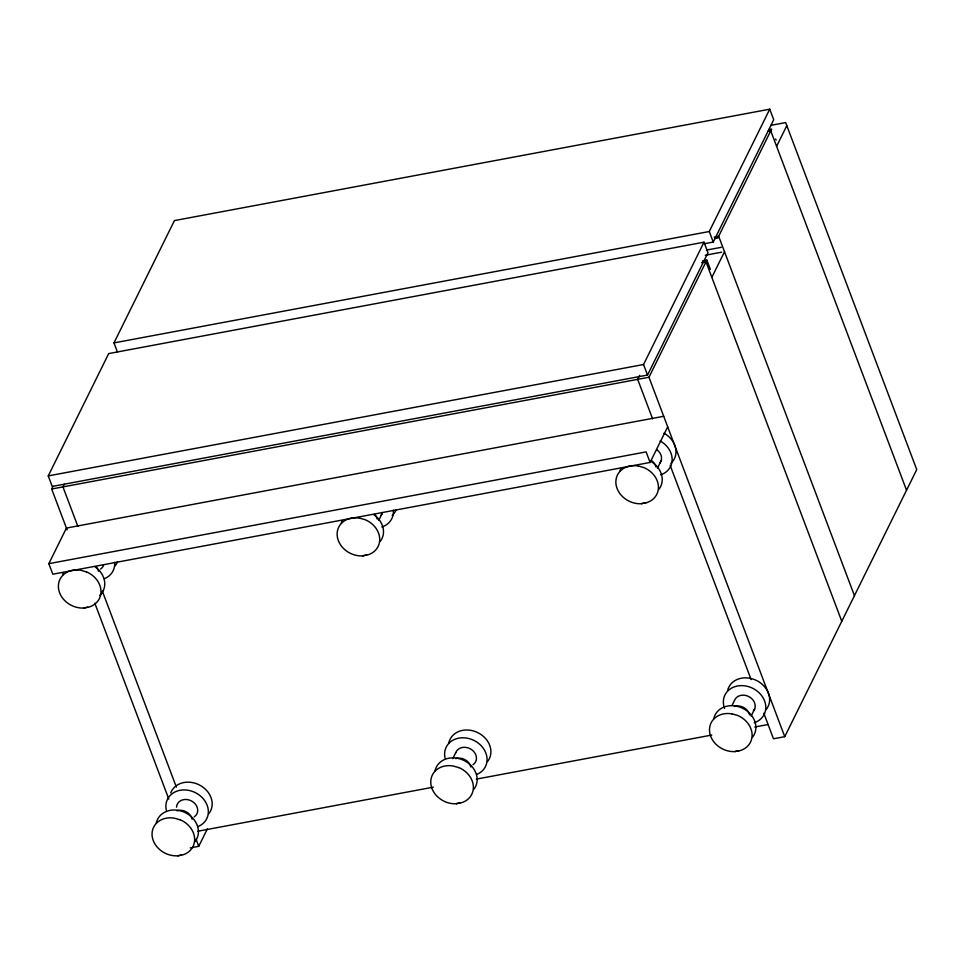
<?xml version="1.0" encoding="UTF-8"?>
<svg xmlns="http://www.w3.org/2000/svg" width="965" height="965" viewBox="0 0 965 965"><rect width="100%" height="100%" fill="white"/><g stroke="black" fill="none" stroke-linecap="round" stroke-linejoin="round"><path stroke-width="1.45" d="M48.25 475.902L108.707 353.588L704.004 242.191L707.984 252.734L647.527 375.047L52.231 486.444L48.25 475.902L643.546 364.517L704.004 242.191M117.465 352.116L113.979 342.901L174.436 220.587L769.732 109.19L773.713 119.732L713.256 242.046L704.378 243.711M67.116 529.894L51.676 489.014L53.003 486.336M64.281 484.225L62.954 486.903L77.863 526.371M667.696 426.832L650.096 462.44L52.81 574.199L48.829 563.669L66.428 528.06L663.715 416.289M190.286 847.909L198.754 846.317L207.366 828.875M378.738 520.364L382.297 513.151A10.941 9.155 26.3 0 1 381.103 515.214M713.256 242.046L709.275 231.516L769.732 109.19M639.662 375.337L637.684 379.366L652.593 418.834M452.766 758.659L455.733 752.652M763.834 713.256L773.472 738.78L784.75 736.669L648.962 377.255L706.863 260.104L702.424 260.924M711.832 277.365L724.51 251.732M776.596 146.33L786.813 125.679M657.467 468.206L661.037 460.993M732.097 705.306L734.474 700.494A10.941 9.155 26.3 0 1 749.13 696.73A10.941 9.155 26.3 0 1 753.496 710.94M751.12 716.078L754.69 708.865M784.75 736.669L916.75 469.593L785.643 122.579L770.854 125.341M87.851 607.226L84.064 607.938L89.299 606.961A21.821 18.263 26.3 0 0 100.927 590.158A21.821 18.263 26.3 0 0 86.355 571.823M366.591 555.068L362.792 555.78L368.039 554.803A21.821 18.263 26.3 0 0 379.667 538.012A21.821 18.263 26.3 0 0 365.084 519.665L359.607 518.145M645.32 502.91L641.532 503.621L646.767 502.644M181.504 855.099L177.717 855.81A21.893 18.311 26.3 0 1 152.096 835.642A21.893 18.311 26.3 0 1 174.52 818.199L179.985 819.755M460.245 802.94L456.445 803.652L461.692 802.675A21.821 18.263 26.3 0 0 473.32 785.872A21.821 18.263 26.3 0 0 458.737 767.537M738.973 750.782L735.185 751.494L740.42 750.517A21.821 18.263 26.3 0 0 752.049 733.726A21.821 18.263 26.3 0 0 737.477 715.379L732.001 713.859M768.671 129.612L771.626 129.057L717.779 238.017L714.812 238.572M767.79 131.385L770.746 130.842L906.545 490.244M113.979 342.901L709.275 231.516M714.221 237.064L718.66 236.244L854.447 595.658M706.501 250.08L721.289 247.317M705.319 255.243L721.579 252.191M701.543 262.709L705.982 261.877L841.782 621.291M51.676 489.014L648.962 377.255M48.829 563.669L646.116 451.897L650.096 462.44M197.813 831.239L433.321 787.163M476.288 779.129L711.796 735.053M754.763 727.019L768.092 724.522M177.717 855.81L182.952 854.821A21.821 18.263 26.3 0 0 194.58 838.03A21.821 18.263 26.3 0 0 180.009 819.695M638.348 465.986L643.8 467.567A21.821 18.263 26.3 0 1 658.395 485.853A21.821 18.263 26.3 0 1 646.755 502.62M86.331 571.883L80.879 570.303A21.893 18.311 26.3 0 0 58.443 587.769A21.893 18.311 26.3 0 0 84.088 608.034M458.725 767.597L453.26 766.017A21.893 18.311 26.3 0 0 430.824 783.484A21.893 18.311 26.3 0 0 456.469 803.749M776.222 140.022L775.474 139.093M706.863 260.104L710.373 269.392M643.546 364.517L647.527 375.047M670.132 465.263L751.108 679.577M102.35 591.159L176.378 787.126M196.088 839.273L198.754 846.317M94.811 603.185L168.827 799.104M445.07 758.128A21.893 18.311 26.3 0 1 459.207 738.056A21.893 18.311 26.3 0 1 485.166 751.458A21.893 18.311 26.3 0 1 476.698 774.437M455.745 752.652A10.941 9.155 26.3 0 1 471.62 749.636A10.941 9.155 26.3 0 1 472.959 764.738M448.797 743.002A21.893 18.311 26.3 0 1 477.518 732.507A21.893 18.311 26.3 0 1 487.506 761.578M435.034 770.842A21.893 18.311 26.3 0 1 463.767 760.36A21.893 18.311 26.3 0 1 473.755 789.418M455.685 758.635A10.941 9.155 26.3 0 1 470.884 767.006M393.358 510.159A21.893 18.311 26.3 0 1 381.826 527.011M362.816 555.876A21.893 18.311 26.3 0 1 337.183 535.611A21.893 18.311 26.3 0 1 359.607 518.169M396.241 509.556A21.893 18.311 26.3 0 1 392.2 515.479M341.393 522.982A21.893 18.311 26.3 0 1 342.068 520.678M373.901 514.719A21.893 18.311 26.3 0 1 380.101 541.546M374.758 514.49A10.941 9.155 26.3 0 1 377.231 519.134M166.342 810.274A21.893 18.311 26.3 0 1 180.467 790.214A21.893 18.311 26.3 0 1 206.438 803.616A21.893 18.311 26.3 0 1 197.958 826.595M176.511 807.162A10.941 9.155 26.3 0 1 191.673 801.047A10.941 9.155 26.3 0 1 194.218 816.897M170.745 792.856A21.893 18.311 26.3 0 1 200.057 785.317A21.893 18.311 26.3 0 1 208.778 813.736M156.306 823A21.893 18.311 26.3 0 1 185.027 812.506A21.893 18.311 26.3 0 1 195.014 841.577M176.945 810.793A10.941 9.155 26.3 0 1 192.144 819.164M724.558 708.419A21.893 18.311 26.3 0 1 736.645 686.163A21.893 18.311 26.3 0 1 763.906 699.311A21.893 18.311 26.3 0 1 754.208 722.725M735.209 751.59A21.893 18.311 26.3 0 1 709.565 731.325A21.893 18.311 26.3 0 1 731.989 713.883M727.538 690.844A21.893 18.311 26.3 0 1 756.258 680.361A21.893 18.311 26.3 0 1 766.246 709.42M713.774 718.696A21.893 18.311 26.3 0 1 742.495 708.201A21.893 18.311 26.3 0 1 752.483 737.26M734.413 706.476A10.941 9.155 26.3 0 1 749.612 714.848M660.144 440.969A21.893 18.311 26.3 0 1 672.159 459.292A21.893 18.311 26.3 0 1 660.555 474.852M641.556 503.718A21.893 18.311 26.3 0 1 615.911 483.465A21.893 18.311 26.3 0 1 638.335 466.011M663.98 433.201A21.893 18.311 26.3 0 1 670.928 463.321M656.743 449.642A10.941 9.155 26.3 0 1 659.843 463.067M620.121 470.824A21.893 18.311 26.3 0 1 620.797 468.52M650.229 461.041A21.893 18.311 26.3 0 1 658.83 489.388M651.399 460.462A10.941 9.155 26.3 0 1 655.971 466.976M114.63 562.318A21.893 18.311 26.3 0 1 104.304 578.723M103.557 565.297A10.941 9.155 26.3 0 1 100.565 569.024M95.173 566.877A21.893 18.311 26.3 0 1 99.697 595.477M62.653 575.128A21.893 18.311 26.3 0 1 63.328 572.824M117.501 561.714A21.893 18.311 26.3 0 1 115.124 565.864M96.03 566.648A10.941 9.155 26.3 0 1 98.502 571.292"/></g></svg>
